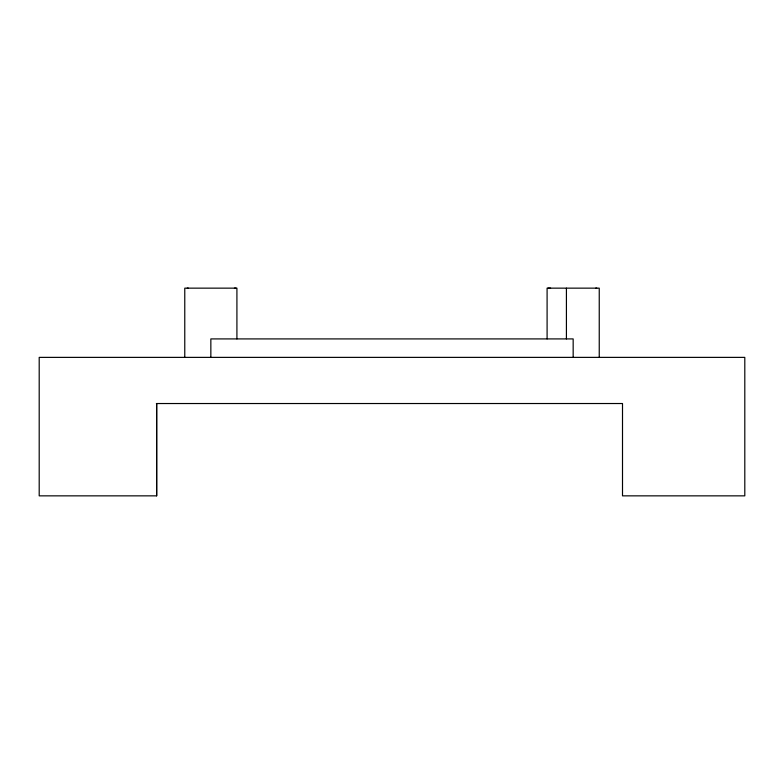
<?xml version="1.0" encoding="UTF-8"?>
<svg xmlns="http://www.w3.org/2000/svg" width="784" height="784" viewBox="0 0 784 784"><rect width="100%" height="100%" fill="white"/><g stroke="black" fill="none" stroke-linecap="round" stroke-linejoin="round"><path stroke-width="1.18" d="M156.653 495.851L156.653 403.525L156.653 495.851L39.2 495.851L39.2 357.377L744.8 357.377L744.8 495.851L622.506 495.851L622.506 403.525L156.379 403.535M184.769 357.377L184.769 288.149L236.915 288.149L236.915 338.913M210.847 357.377L210.847 338.913L573.163 338.913L573.163 357.377M234.426 288.149L236.033 288.149M547.977 288.149L550.584 288.149M595.752 288.149L596.751 288.149M187.258 288.149L188.258 288.149M599.241 357.377L599.241 288.149L547.095 288.149L547.095 338.913M566.42 288.149L566.42 338.913"/></g></svg>
